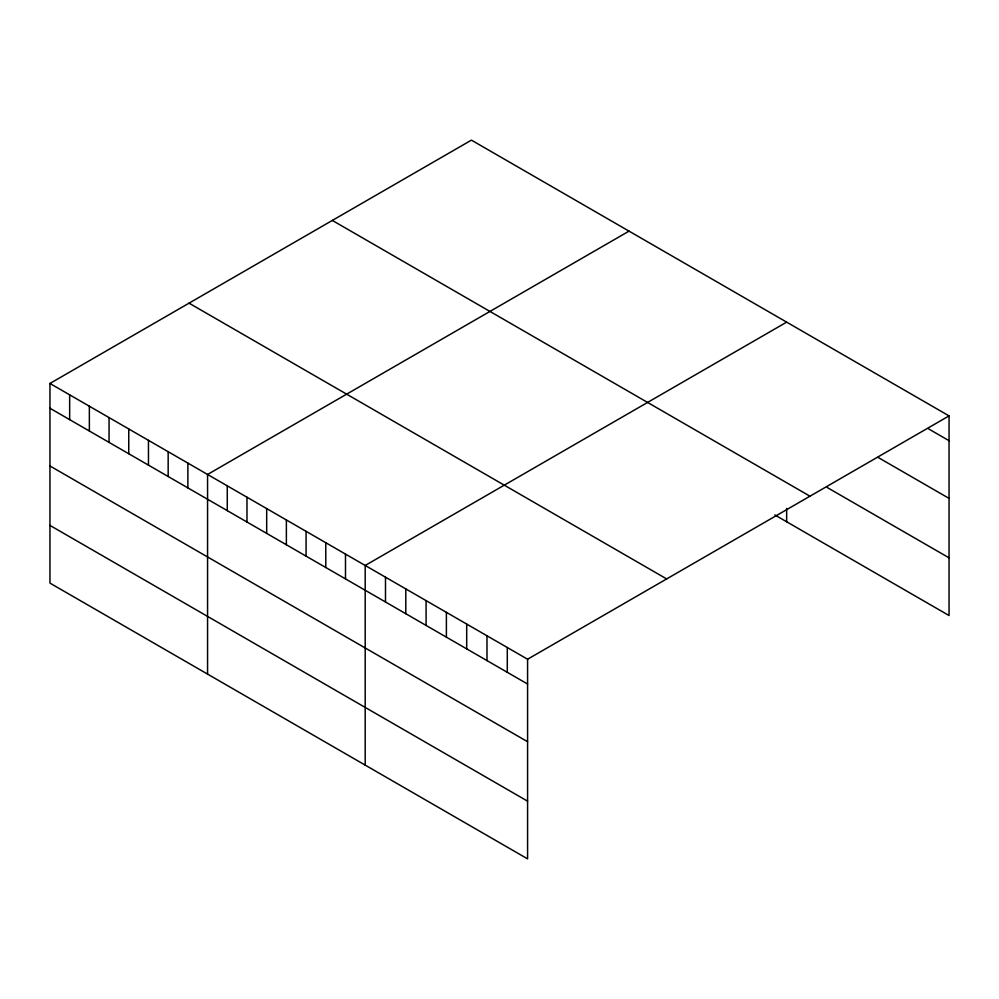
<?xml version="1.0" encoding="UTF-8"?>
<svg xmlns="http://www.w3.org/2000/svg" width="999" height="999" viewBox="0 0 999 999"><rect width="100%" height="100%" fill="white"/><g stroke="black" fill="none" stroke-linecap="round" stroke-linejoin="round"><path stroke-width="1.5" d="M49.95 383.466L527.584 659.228L527.584 858.865L49.95 583.104L49.95 383.466L471.416 140.135L949.05 415.896L949.05 615.534L774.837 514.947M629.033 231.131L207.567 474.463L207.567 674.1M786.65 322.14L365.197 565.471L365.197 765.109M527.584 659.228L949.05 415.896M928.745 428.971L949.05 440.696M877.996 457.367L949.05 498.389M827.247 487.524L949.05 557.842M332.33 220.429L809.964 496.191M189.036 303.159L666.67 578.933M49.95 408.254L527.584 684.028M49.95 465.959L527.584 741.72M49.95 525.399L527.584 801.173M786.65 508.466L786.65 521.778M507.292 647.502L507.292 672.302M486.988 635.789L486.988 660.589M466.695 624.063L466.695 648.863M446.391 612.35L446.391 637.137M426.086 600.624L426.086 625.424M405.794 588.911L405.794 613.698M385.489 577.185L385.489 601.985M345.492 554.095L345.492 578.883M325.786 542.719L325.786 567.507M306.081 531.343L306.081 556.143M286.376 519.967L286.376 544.767M266.683 508.591L266.683 533.391M246.978 497.215L246.978 522.015M227.273 485.839L227.273 510.639M187.874 463.086L187.874 487.887M168.169 451.71L168.169 476.511M148.464 440.334L148.464 465.134M128.759 428.958L128.759 453.758M109.053 417.594L109.053 442.382M89.361 406.218L89.361 431.006M69.655 394.842L69.655 419.63"/></g></svg>
